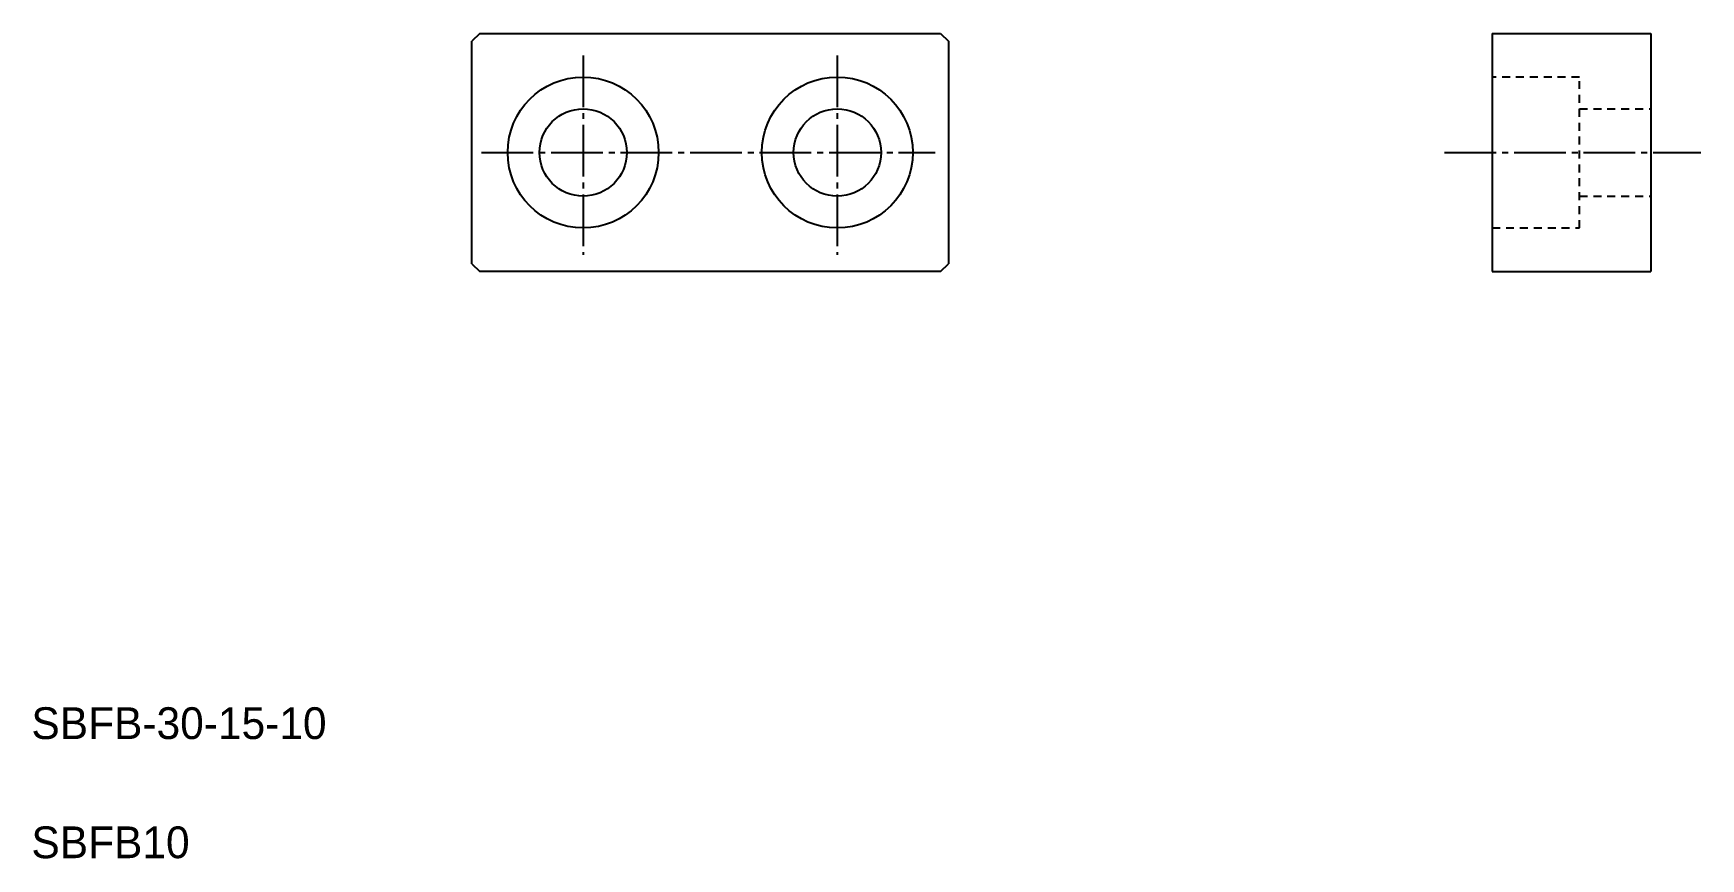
# Model space of a CAD drawing. Extents: x 5 to 110, y 5 to 57.
import ezdxf

# ---------------------------------------------------------------- set-up
doc = ezdxf.new("R2010")
doc.units = 0
doc.header["$LTSCALE"] = 0.25
doc.linetypes.add('CENTER', pattern=[17.5, 13, -1.5, 1.5, -1.5])
doc.linetypes.add('DASHED', pattern=[3.5, 2, -1.5])
doc.layers.get('0').update_dxf_attribs({"linetype": 'CONTINUOUS'})
doc.layers.add('CENTER', color=1, linetype='CENTER')

msp = doc.modelspace()

# ---------------------------------------------------------------- linework, layer by layer
at = {"color": 7, "linetype": 'CONTINUOUS'}
for p, q in [((33.23, 56.92), (32.73, 56.42)), ((33.23, 56.92), (62.23, 56.92)), ((62.23, 56.92), (62.73, 56.42)), ((96.95, 56.92), (96.95, 41.92)), ((96.95, 56.92), (106.95, 56.92)), ((106.95, 56.92), (106.95, 41.92)), ((32.73, 42.42), (32.73, 56.42)), ((62.73, 56.42), (62.73, 42.42)), ((32.73, 42.42), (33.23, 41.92)), ((62.23, 41.92), (62.73, 42.42)), ((62.23, 41.92), (33.23, 41.92)), ((96.95, 41.92), (106.95, 41.92))]:
    msp.add_line(p, q, dxfattribs=at)
for p, q in [((40.48, 56.92), (40.48, 56.92)), ((47.73, 56.92), (47.73, 56.92))]:
    msp.add_line(p, q)
at = {"color": 3, "linetype": 'DASHED'}
for p, q in [((102.45, 54.17), (96.95, 54.17)), ((102.45, 44.67), (102.45, 54.17)), ((102.45, 52.17), (106.95, 52.17)), ((102.45, 46.67), (106.95, 46.67)), ((96.95, 44.67), (102.45, 44.67))]:
    msp.add_line(p, q, dxfattribs=at)
at = {"color": 7, "linetype": 'CONTINUOUS'}
for centre, radius in [((39.73, 49.42), 4.75), ((55.73, 49.42), 4.75), ((39.73, 49.42), 2.75), ((55.73, 49.42), 2.75)]:
    msp.add_circle(centre, radius, dxfattribs=at)
at = {"layer": 'CENTER', "color": 1, "linetype": 'CENTER'}
for p, q in [((39.73, 55.53), (39.73, 42.98)), ((55.73, 55.53), (55.73, 42.98)), ((33.34, 49.42), (61.88, 49.42)), ((93.96, 49.42), (110.08, 49.42))]:
    msp.add_line(p, q, dxfattribs=at)

# ---------------------------------------------------------------- texts
for s, p in [('SBFB-30-15-10', (5, 12.5)), ('SBFB10', (5, 5))]:
    msp.add_text(s, height=2).set_placement(p)

doc.saveas('drawing.dxf')
